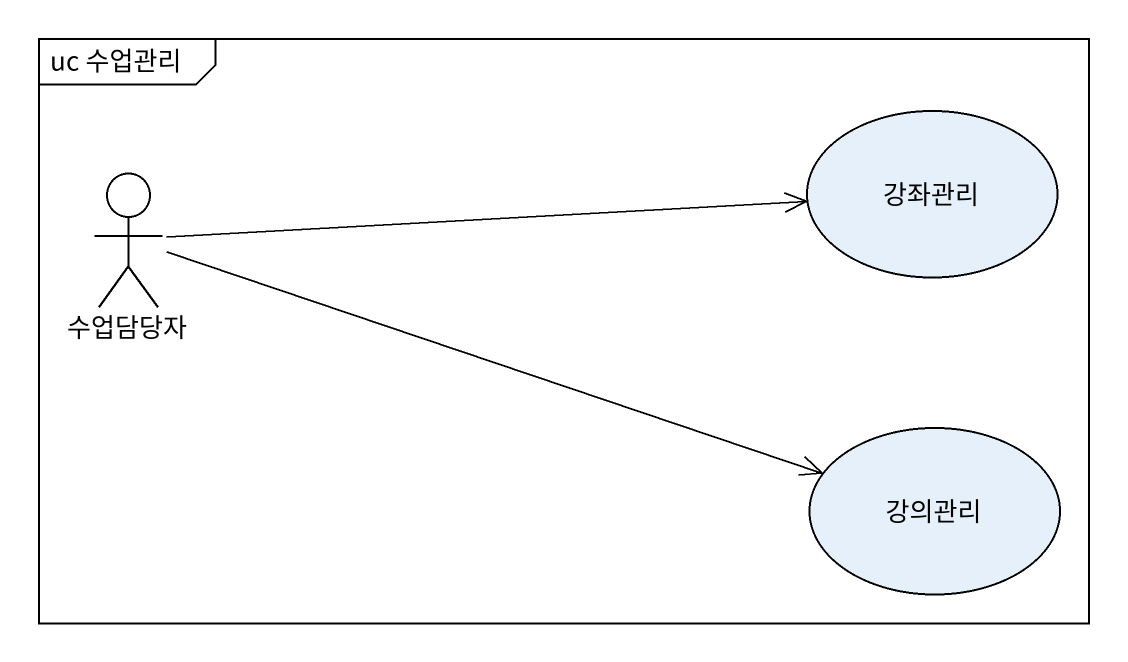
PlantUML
@startuml
mainframe uc 수업관리
usecase 강좌관리
actor 수업담당자
usecase 강의관리
수업담당자 -right-> 강좌관리
수업담당자 -right-> 강의관리
@enduml
